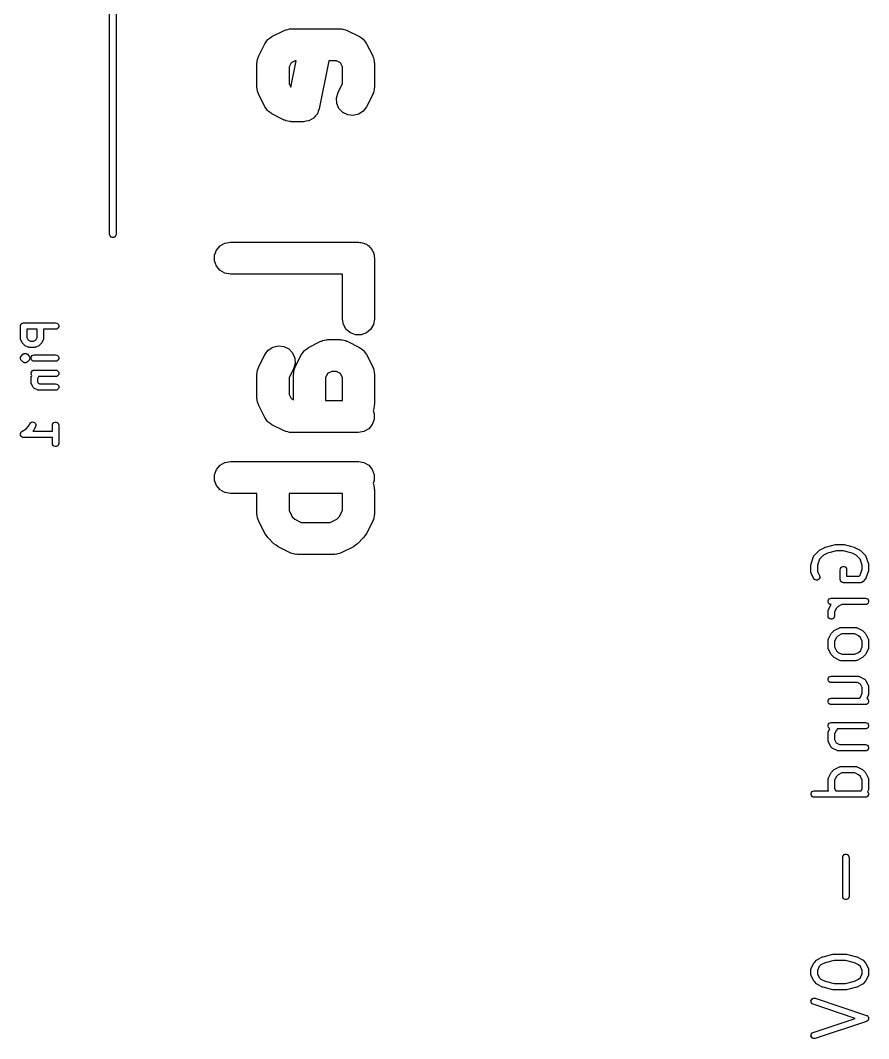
# Model space of a CAD drawing. Extents: x 91.3 to 189.8, y -113.5 to -60.4.
# Drawn here: x 106.12 to 119.36, y -109.46 to -93.55 of the extents above; entities that cross this region are included whole.
import ezdxf

# ---------------------------------------------------------------- set-up
doc = ezdxf.new("R2010")
doc.units = 0
doc.header["$MEASUREMENT"] = 0
doc.layers.add('BLACK', color=7, linetype='CONTINUOUS')

msp = doc.modelspace()

# ---------------------------------------------------------------- linework, layer by layer
at = {"layer": 'Black'}
for p, q in [((107.51, -96.89), (107.51, -88.77)), ((107.61, -88.77), (107.61, -96.89)), ((110.045, -93.8012), (110.235, -93.7059)), ((110.235, -93.7059), (110.249, -93.7018)), ((110.249, -93.7018), (110.262, -93.6946)), ((110.262, -93.6946), (110.29, -93.6895)), ((110.29, -93.6895), (110.319, -93.6812)), ((110.319, -93.6812), (110.333, -93.682)), ((110.333, -93.682), (110.347, -93.6795)), ((110.347, -93.6795), (111.109, -93.6795)), ((111.109, -93.6795), (111.123, -93.682)), ((111.123, -93.682), (111.138, -93.6812)), ((111.138, -93.6812), (111.166, -93.6895)), ((111.166, -93.6895), (111.195, -93.6946)), ((111.195, -93.6946), (111.207, -93.7018)), ((111.207, -93.7018), (111.221, -93.7059)), ((111.221, -93.7059), (111.411, -93.8012)), ((109.955, -93.8835), (109.975, -93.8529)), ((109.975, -93.8529), (109.981, -93.8488)), ((109.981, -93.8488), (109.985, -93.8432)), ((109.985, -93.8432), (110.015, -93.823)), ((110.015, -93.823), (110.045, -93.8012)), ((111.411, -93.8012), (111.441, -93.823)), ((111.441, -93.823), (111.471, -93.8432)), ((111.471, -93.8432), (111.476, -93.8488)), ((111.476, -93.8488), (111.481, -93.8529)), ((111.481, -93.8529), (111.501, -93.8835)), ((109.838, -94.1034), (109.933, -93.913)), ((109.933, -93.913), (109.955, -93.8835)), ((111.501, -93.8835), (111.523, -93.913)), ((111.523, -93.913), (111.618, -94.1034)), ((109.813, -94.1867), (109.821, -94.1586)), ((109.821, -94.1586), (109.827, -94.1297)), ((109.827, -94.1297), (109.834, -94.1173)), ((109.834, -94.1173), (109.838, -94.1034)), ((110.34, -94.5946), (110.423, -94.1795)), ((110.406, -94.1795), (110.343, -94.2111)), ((110.423, -94.1795), (110.406, -94.1795)), ((110.933, -94.1795), (110.783, -94.9309)), ((111.05, -94.1795), (110.933, -94.1795)), ((111.113, -94.2111), (111.05, -94.1795)), ((111.618, -94.1034), (111.622, -94.1173)), ((111.622, -94.1173), (111.63, -94.1297)), ((111.63, -94.1297), (111.635, -94.1586)), ((111.635, -94.1586), (111.643, -94.1867)), ((109.811, -94.2152), (109.814, -94.201)), ((109.811, -94.5962), (109.811, -94.2152)), ((109.814, -94.201), (109.813, -94.1867)), ((110.343, -94.2111), (110.311, -94.2743)), ((110.311, -94.2743), (110.311, -94.5372)), ((111.145, -94.2743), (111.113, -94.2111)), ((111.145, -94.5372), (111.145, -94.2743)), ((111.643, -94.1867), (111.642, -94.201)), ((111.642, -94.201), (111.645, -94.2152)), ((111.645, -94.2152), (111.645, -94.5962)), ((109.814, -94.6104), (109.811, -94.5962)), ((109.813, -94.6248), (109.814, -94.6104)), ((109.821, -94.6529), (109.813, -94.6248)), ((109.827, -94.6817), (109.821, -94.6529)), ((110.311, -94.5372), (110.34, -94.5946)), ((111.076, -94.6749), (111.145, -94.5372)), ((111.635, -94.6529), (111.63, -94.6817)), ((111.643, -94.6248), (111.635, -94.6529)), ((111.645, -94.5962), (111.642, -94.6104)), ((111.642, -94.6104), (111.643, -94.6248)), ((109.834, -94.6942), (109.827, -94.6817)), ((109.838, -94.708), (109.834, -94.6942)), ((109.933, -94.8985), (109.838, -94.708)), ((111.051, -94.7581), (111.076, -94.6749)), ((111.056, -94.8448), (111.051, -94.7581)), ((111.618, -94.708), (111.523, -94.8985)), ((111.622, -94.6942), (111.618, -94.708)), ((111.63, -94.6817), (111.622, -94.6942)), ((109.955, -94.9279), (109.933, -94.8985)), ((109.975, -94.9586), (109.955, -94.9279)), ((109.981, -94.9627), (109.975, -94.9586)), ((109.985, -94.9682), (109.981, -94.9627)), ((110.015, -94.9884), (109.985, -94.9682)), ((110.768, -94.9688), (110.754, -95.0069)), ((110.783, -94.9309), (110.768, -94.9688)), ((111.091, -94.9244), (111.056, -94.8448)), ((111.151, -94.9875), (111.091, -94.9244)), ((111.471, -94.9682), (111.399, -95.016)), ((111.523, -94.8985), (111.471, -94.9682)), ((110.045, -95.0103), (110.015, -94.9884)), ((110.235, -95.1055), (110.045, -95.0103)), ((110.249, -95.1096), (110.235, -95.1055)), ((110.262, -95.1168), (110.249, -95.1096)), ((110.29, -95.1219), (110.262, -95.1168)), ((110.319, -95.1303), (110.29, -95.1219)), ((110.333, -95.1294), (110.319, -95.1303)), ((110.347, -95.1319), (110.333, -95.1294)), ((110.538, -95.1319), (110.347, -95.1319)), ((110.578, -95.1249), (110.538, -95.1319)), ((110.618, -95.1187), (110.578, -95.1249)), ((110.62, -95.1173), (110.618, -95.1187)), ((110.623, -95.1168), (110.62, -95.1173)), ((110.658, -95.0965), (110.623, -95.1168)), ((110.694, -95.077), (110.658, -95.0965)), ((110.696, -95.0749), (110.694, -95.077)), ((110.698, -95.0734), (110.696, -95.0749)), ((110.724, -95.0423), (110.698, -95.0734)), ((110.751, -95.0118), (110.724, -95.0423)), ((110.752, -95.0091), (110.751, -95.0118)), ((110.754, -95.0069), (110.752, -95.0091)), ((111.228, -95.0263), (111.151, -94.9875)), ((111.315, -95.0362), (111.228, -95.0263)), ((111.399, -95.016), (111.315, -95.0362)), ((107.513, -96.9071), (107.51, -96.89)), ((107.522, -96.9221), (107.513, -96.9071)), ((107.535, -96.9333), (107.522, -96.9221)), ((107.551, -96.9392), (107.535, -96.9333)), ((107.569, -96.9392), (107.551, -96.9392)), ((107.585, -96.9333), (107.569, -96.9392)), ((107.598, -96.9221), (107.585, -96.9333)), ((107.607, -96.9071), (107.598, -96.9221)), ((107.61, -96.89), (107.607, -96.9071)), ((109.234, -97.0713), (109.309, -97.0279)), ((109.309, -97.0279), (109.395, -97.0129)), ((109.395, -97.0129), (111.395, -97.0129)), ((111.395, -97.0129), (111.416, -97.0167)), ((111.416, -97.0167), (111.438, -97.0167)), ((111.438, -97.0167), (111.459, -97.0241)), ((111.459, -97.0241), (111.48, -97.0279)), ((111.48, -97.0279), (111.499, -97.0389)), ((111.499, -97.0389), (111.52, -97.0464)), ((111.52, -97.0464), (111.537, -97.0604)), ((109.149, -97.2194), (109.178, -97.1379)), ((109.178, -97.1379), (109.234, -97.0713)), ((111.537, -97.0604), (111.555, -97.0713)), ((111.555, -97.0713), (111.57, -97.0881)), ((111.57, -97.0881), (111.586, -97.1022)), ((111.586, -97.1022), (111.597, -97.1211)), ((111.597, -97.1211), (111.611, -97.1379)), ((111.611, -97.1379), (111.619, -97.1584)), ((111.619, -97.1584), (111.63, -97.1774)), ((111.63, -97.1774), (111.633, -97.1989)), ((111.633, -97.1989), (111.641, -97.2194)), ((109.149, -97.3063), (109.149, -97.2194)), ((109.178, -97.3879), (109.149, -97.3063)), ((111.641, -97.2194), (111.641, -97.2413)), ((111.641, -97.2413), (111.645, -97.2629)), ((111.645, -97.2629), (111.645, -98.2152)), ((109.234, -97.4544), (109.178, -97.3879)), ((109.309, -97.4978), (109.234, -97.4544)), ((109.395, -97.5129), (109.309, -97.4978)), ((111.145, -97.5129), (109.395, -97.5129)), ((111.145, -98.2152), (111.145, -97.5129)), ((106.116, -98.3252), (106.117, -98.3209)), ((106.117, -98.3166), (106.118, -98.3124)), ((106.117, -98.3209), (106.117, -98.3166)), ((106.118, -98.3124), (106.119, -98.3081)), ((106.119, -98.3081), (106.121, -98.3043)), ((106.121, -98.3043), (106.123, -98.3002)), ((106.123, -98.3002), (106.126, -98.2969)), ((106.126, -98.2969), (106.128, -98.2931)), ((106.128, -98.2931), (106.131, -98.2903)), ((106.131, -98.2903), (106.134, -98.2869)), ((106.134, -98.2869), (106.138, -98.2848)), ((106.138, -98.2848), (106.141, -98.2819)), ((106.141, -98.2819), (106.145, -98.2804)), ((106.145, -98.2804), (106.149, -98.2783)), ((106.149, -98.2783), (106.153, -98.2775)), ((106.153, -98.2775), (106.158, -98.276)), ((106.158, -98.276), (106.162, -98.276)), ((106.162, -98.276), (106.166, -98.2752)), ((106.166, -98.2752), (106.666, -98.2752)), ((106.666, -98.2752), (106.683, -98.2783)), ((106.683, -98.2783), (106.698, -98.2869)), ((106.698, -98.2869), (106.709, -98.3002)), ((106.709, -98.3002), (106.715, -98.3166)), ((106.715, -98.3166), (106.715, -98.3339)), ((111.16, -98.3007), (111.145, -98.2152)), ((111.203, -98.3759), (111.16, -98.3007)), ((111.63, -98.3007), (111.586, -98.3759)), ((111.645, -98.2152), (111.63, -98.3007)), ((106.116, -98.5157), (106.116, -98.3252)), ((106.216, -98.3752), (106.216, -98.5039)), ((106.378, -98.3752), (106.216, -98.3752)), ((106.378, -98.5039), (106.378, -98.3752)), ((106.666, -98.3752), (106.478, -98.3752)), ((106.478, -98.3752), (106.478, -98.5157)), ((106.683, -98.3722), (106.666, -98.3752)), ((106.698, -98.3635), (106.683, -98.3722)), ((106.709, -98.3502), (106.698, -98.3635)), ((106.715, -98.3339), (106.709, -98.3502)), ((111.27, -98.4317), (111.203, -98.3759)), ((111.351, -98.4614), (111.27, -98.4317)), ((111.438, -98.4614), (111.351, -98.4614)), ((111.52, -98.4317), (111.438, -98.4614)), ((111.586, -98.3759), (111.52, -98.4317)), ((106.117, -98.5186), (106.116, -98.5157)), ((106.117, -98.5214), (106.117, -98.5186)), ((106.118, -98.527), (106.117, -98.5214)), ((106.119, -98.5328), (106.118, -98.527)), ((106.121, -98.5353), (106.119, -98.5328)), ((106.121, -98.5381), (106.121, -98.5353)), ((106.145, -98.5857), (106.121, -98.5381)), ((106.15, -98.5921), (106.145, -98.5857)), ((106.155, -98.5987), (106.15, -98.5921)), ((106.178, -98.6225), (106.155, -98.5987)), ((106.185, -98.6271), (106.178, -98.6225)), ((106.191, -98.6319), (106.185, -98.6271)), ((106.239, -98.6557), (106.191, -98.6319)), ((106.216, -98.5039), (106.231, -98.5337)), ((106.231, -98.5337), (106.243, -98.5461)), ((106.243, -98.5461), (106.273, -98.561)), ((106.273, -98.561), (106.321, -98.561)), ((106.321, -98.561), (106.351, -98.5461)), ((106.351, -98.5461), (106.363, -98.5337)), ((106.403, -98.6319), (106.355, -98.6557)), ((106.363, -98.5337), (106.378, -98.5039)), ((106.409, -98.6271), (106.403, -98.6319)), ((106.416, -98.6225), (106.409, -98.6271)), ((106.44, -98.5987), (106.416, -98.6225)), ((106.444, -98.5921), (106.44, -98.5987)), ((106.449, -98.5857), (106.444, -98.5921)), ((106.473, -98.5381), (106.449, -98.5857)), ((106.474, -98.5353), (106.473, -98.5381)), ((106.475, -98.5328), (106.474, -98.5353)), ((106.476, -98.527), (106.475, -98.5328)), ((106.478, -98.5214), (106.476, -98.527)), ((106.478, -98.5157), (106.478, -98.5186)), ((106.478, -98.5186), (106.478, -98.5214)), ((110.057, -98.6525), (110.142, -98.6324)), ((110.142, -98.6324), (110.228, -98.6423)), ((110.616, -98.6583), (110.807, -98.5631)), ((110.807, -98.5631), (110.821, -98.559)), ((110.821, -98.559), (110.833, -98.5517)), ((110.833, -98.5517), (110.862, -98.5467)), ((110.862, -98.5467), (110.89, -98.5383)), ((110.89, -98.5383), (110.904, -98.5392)), ((110.904, -98.5392), (110.919, -98.5367)), ((110.919, -98.5367), (111.109, -98.5367)), ((111.109, -98.5367), (111.123, -98.5392)), ((111.123, -98.5392), (111.138, -98.5383)), ((111.138, -98.5383), (111.166, -98.5467)), ((111.166, -98.5467), (111.195, -98.5517)), ((111.195, -98.5517), (111.207, -98.559)), ((111.207, -98.559), (111.221, -98.5631)), ((111.221, -98.5631), (111.411, -98.6583)), ((106.123, -98.8002), (106.124, -98.7986)), ((106.124, -98.7986), (106.125, -98.7966)), ((106.125, -98.7966), (106.128, -98.7935)), ((106.128, -98.7935), (106.131, -98.7899)), ((106.131, -98.7899), (106.155, -98.7661)), ((106.155, -98.7661), (106.158, -98.7636)), ((106.158, -98.7636), (106.161, -98.7605)), ((106.161, -98.7605), (106.165, -98.7586)), ((106.165, -98.7586), (106.169, -98.7561)), ((106.169, -98.7561), (106.173, -98.755)), ((106.173, -98.755), (106.177, -98.7531)), ((106.177, -98.7531), (106.181, -98.7528)), ((106.181, -98.7528), (106.186, -98.7516)), ((106.186, -98.7516), (106.19, -98.752)), ((106.19, -98.752), (106.194, -98.7516)), ((106.194, -98.7516), (106.199, -98.7528)), ((106.199, -98.7528), (106.203, -98.7531)), ((106.203, -98.7531), (106.207, -98.755)), ((106.207, -98.755), (106.211, -98.7561)), ((106.211, -98.7561), (106.215, -98.7586)), ((106.215, -98.7586), (106.219, -98.7605)), ((106.219, -98.7605), (106.222, -98.7636)), ((106.222, -98.7636), (106.225, -98.7661)), ((106.225, -98.7661), (106.249, -98.7899)), ((106.242, -98.6565), (106.239, -98.6557)), ((106.244, -98.6579), (106.242, -98.6565)), ((106.25, -98.659), (106.244, -98.6579)), ((106.249, -98.7899), (106.252, -98.7935)), ((106.256, -98.6606), (106.25, -98.659)), ((106.252, -98.7935), (106.255, -98.7966)), ((106.255, -98.7966), (106.256, -98.7986)), ((106.259, -98.6605), (106.256, -98.6606)), ((106.256, -98.7986), (106.257, -98.8002)), ((106.261, -98.661), (106.259, -98.6605)), ((106.333, -98.661), (106.261, -98.661)), ((106.29, -98.8002), (106.301, -98.7869)), ((106.301, -98.7869), (106.316, -98.7783)), ((106.316, -98.7783), (106.333, -98.7752)), ((106.336, -98.6605), (106.333, -98.661)), ((106.333, -98.7752), (106.666, -98.7752)), ((106.339, -98.6606), (106.336, -98.6605)), ((106.344, -98.659), (106.339, -98.6606)), ((106.35, -98.6579), (106.344, -98.659)), ((106.352, -98.6565), (106.35, -98.6579)), ((106.355, -98.6557), (106.352, -98.6565)), ((106.666, -98.7752), (106.683, -98.7783)), ((106.683, -98.7783), (106.698, -98.7869)), ((106.698, -98.7869), (106.709, -98.8002)), ((109.838, -98.9606), (109.933, -98.7701)), ((109.933, -98.7701), (109.985, -98.7004)), ((109.985, -98.7004), (110.057, -98.6525)), ((110.228, -98.6423), (110.306, -98.6811)), ((110.306, -98.6811), (110.365, -98.7442)), ((110.365, -98.7442), (110.4, -98.8238)), ((110.409, -98.9606), (110.504, -98.7701)), ((110.504, -98.7701), (110.526, -98.7406)), ((110.526, -98.7406), (110.547, -98.71)), ((110.547, -98.71), (110.552, -98.7059)), ((110.552, -98.7059), (110.556, -98.7004)), ((110.556, -98.7004), (110.587, -98.6802)), ((110.587, -98.6802), (110.616, -98.6583)), ((111.411, -98.6583), (111.441, -98.6802)), ((111.441, -98.6802), (111.471, -98.7004)), ((111.471, -98.7004), (111.476, -98.7059)), ((111.476, -98.7059), (111.481, -98.71)), ((111.481, -98.71), (111.501, -98.7406)), ((111.501, -98.7406), (111.523, -98.7701)), ((111.523, -98.7701), (111.618, -98.9606)), ((106.116, -98.8209), (106.117, -98.8188)), ((106.117, -98.8252), (106.116, -98.8209)), ((106.116, -98.8296), (106.117, -98.8252)), ((106.117, -98.8317), (106.116, -98.8296)), ((106.117, -98.8166), (106.118, -98.8145)), ((106.117, -98.8188), (106.117, -98.8166)), ((106.117, -98.8339), (106.117, -98.8317)), ((106.118, -98.836), (106.117, -98.8339)), ((106.118, -98.8123), (106.12, -98.8083)), ((106.118, -98.8145), (106.118, -98.8123)), ((106.118, -98.8382), (106.118, -98.836)), ((106.12, -98.8421), (106.118, -98.8382)), ((106.12, -98.8083), (106.121, -98.8041)), ((106.121, -98.8464), (106.12, -98.8421)), ((106.121, -98.8041), (106.122, -98.8023)), ((106.122, -98.8482), (106.121, -98.8464)), ((106.122, -98.8023), (106.123, -98.8002)), ((106.123, -98.8502), (106.122, -98.8482)), ((106.124, -98.8519), (106.123, -98.8502)), ((106.125, -98.8539), (106.124, -98.8519)), ((106.128, -98.857), (106.125, -98.8539)), ((106.131, -98.8606), (106.128, -98.857)), ((106.155, -98.8844), (106.131, -98.8606)), ((106.158, -98.8869), (106.155, -98.8844)), ((106.161, -98.89), (106.158, -98.8869)), ((106.165, -98.8919), (106.161, -98.89)), ((106.169, -98.8944), (106.165, -98.8919)), ((106.173, -98.8955), (106.169, -98.8944)), ((106.177, -98.8973), (106.173, -98.8955)), ((106.181, -98.8977), (106.177, -98.8973)), ((106.186, -98.8989), (106.181, -98.8977)), ((106.19, -98.8985), (106.186, -98.8989)), ((106.194, -98.8989), (106.19, -98.8985)), ((106.199, -98.8977), (106.194, -98.8989)), ((106.203, -98.8973), (106.199, -98.8977)), ((106.207, -98.8955), (106.203, -98.8973)), ((106.211, -98.8944), (106.207, -98.8955)), ((106.215, -98.8919), (106.211, -98.8944)), ((106.219, -98.89), (106.215, -98.8919)), ((106.222, -98.8869), (106.219, -98.89)), ((106.225, -98.8844), (106.222, -98.8869)), ((106.249, -98.8606), (106.225, -98.8844)), ((106.252, -98.857), (106.249, -98.8606)), ((106.255, -98.8539), (106.252, -98.857)), ((106.256, -98.8519), (106.255, -98.8539)), ((106.257, -98.8502), (106.256, -98.8519)), ((106.257, -98.8002), (106.258, -98.8023)), ((106.258, -98.8482), (106.257, -98.8502)), ((106.258, -98.8023), (106.259, -98.8041)), ((106.259, -98.8464), (106.258, -98.8482)), ((106.259, -98.8041), (106.26, -98.8083)), ((106.26, -98.8421), (106.259, -98.8464)), ((106.26, -98.8083), (106.262, -98.8123)), ((106.262, -98.8382), (106.26, -98.8421)), ((106.262, -98.8123), (106.262, -98.8145)), ((106.262, -98.8145), (106.263, -98.8166)), ((106.263, -98.8339), (106.262, -98.836)), ((106.262, -98.836), (106.262, -98.8382)), ((106.263, -98.8166), (106.263, -98.8188)), ((106.263, -98.8188), (106.264, -98.8209)), ((106.264, -98.8209), (106.263, -98.8252)), ((106.263, -98.8252), (106.264, -98.8296)), ((106.264, -98.8296), (106.263, -98.8317)), ((106.263, -98.8317), (106.263, -98.8339)), ((106.284, -98.8166), (106.29, -98.8002)), ((106.284, -98.8339), (106.284, -98.8166)), ((106.29, -98.8502), (106.284, -98.8339)), ((106.301, -98.8635), (106.29, -98.8502)), ((106.316, -98.8722), (106.301, -98.8635)), ((106.333, -98.8752), (106.316, -98.8722)), ((106.666, -98.8752), (106.333, -98.8752)), ((106.683, -98.8722), (106.666, -98.8752)), ((106.698, -98.8635), (106.683, -98.8722)), ((106.709, -98.8502), (106.698, -98.8635)), ((106.709, -98.8002), (106.715, -98.8166)), ((106.715, -98.8339), (106.709, -98.8502)), ((106.715, -98.8166), (106.715, -98.8339)), ((110.405, -98.9105), (110.38, -98.9937)), ((110.4, -98.8238), (110.405, -98.9105)), ((106.284, -99.0547), (106.29, -99.0383)), ((106.284, -99.072), (106.284, -99.0547)), ((106.29, -99.0883), (106.284, -99.072)), ((106.286, -99.1177), (106.287, -99.1152)), ((106.287, -99.1152), (106.288, -99.1124)), ((106.288, -99.1124), (106.296, -99.0963)), ((106.29, -99.0383), (106.301, -99.025)), ((106.296, -99.0963), (106.29, -99.0883)), ((106.301, -99.025), (106.316, -99.0163)), ((106.316, -99.0163), (106.333, -99.0133)), ((106.333, -99.0133), (106.666, -99.0133)), ((106.398, -99.1168), (106.383, -99.1466)), ((106.401, -99.1133), (106.398, -99.1168)), ((106.666, -99.1133), (106.401, -99.1133)), ((106.666, -99.0133), (106.683, -99.0163)), ((106.683, -99.1103), (106.666, -99.1133)), ((106.683, -99.0163), (106.698, -99.025)), ((106.698, -99.1016), (106.683, -99.1103)), ((106.698, -99.025), (106.709, -99.0383)), ((106.709, -99.0883), (106.698, -99.1016)), ((106.709, -99.0383), (106.715, -99.0547)), ((106.715, -99.072), (106.709, -99.0883)), ((106.715, -99.0547), (106.715, -99.072)), ((109.811, -99.0724), (109.814, -99.0582)), ((109.811, -99.4533), (109.811, -99.0724)), ((109.813, -99.0438), (109.821, -99.0157)), ((109.814, -99.0582), (109.813, -99.0438)), ((109.821, -99.0157), (109.827, -98.9869)), ((109.827, -98.9869), (109.834, -98.9744)), ((109.834, -98.9744), (109.838, -98.9606)), ((110.38, -98.9937), (110.311, -99.1314)), ((110.383, -99.0724), (110.385, -99.0582)), ((110.383, -99.4774), (110.383, -99.0724)), ((110.384, -99.0438), (110.393, -99.0157)), ((110.385, -99.0582), (110.384, -99.0438)), ((110.393, -99.0157), (110.398, -98.9869)), ((110.398, -98.9869), (110.405, -98.9744)), ((110.405, -98.9744), (110.409, -98.9606)), ((110.914, -99.0682), (110.883, -99.1314)), ((110.978, -99.0367), (110.914, -99.0682)), ((111.05, -99.0367), (110.978, -99.0367)), ((111.113, -99.0682), (111.05, -99.0367)), ((111.145, -99.1314), (111.113, -99.0682)), ((111.618, -98.9606), (111.622, -98.9744)), ((111.622, -98.9744), (111.63, -98.9869)), ((111.63, -98.9869), (111.635, -99.0157)), ((111.635, -99.0157), (111.643, -99.0438)), ((111.643, -99.0438), (111.642, -99.0582)), ((111.642, -99.0582), (111.645, -99.0724)), ((111.645, -99.0724), (111.645, -99.5486)), ((106.283, -99.129), (106.285, -99.1234)), ((106.283, -99.1319), (106.283, -99.129)), ((106.283, -99.1348), (106.283, -99.1319)), ((106.283, -99.2062), (106.283, -99.1348)), ((106.283, -99.209), (106.283, -99.2062)), ((106.283, -99.2119), (106.283, -99.209)), ((106.285, -99.2175), (106.283, -99.2119)), ((106.285, -99.1234), (106.286, -99.1177)), ((106.286, -99.2233), (106.285, -99.2175)), ((106.287, -99.2258), (106.286, -99.2233)), ((106.288, -99.2286), (106.287, -99.2258)), ((106.312, -99.2762), (106.288, -99.2286)), ((106.316, -99.2821), (106.312, -99.2762)), ((106.383, -99.1466), (106.383, -99.1944)), ((106.383, -99.1944), (106.394, -99.2165)), ((106.394, -99.2165), (106.416, -99.2276)), ((106.416, -99.2276), (106.666, -99.2276)), ((106.666, -99.2276), (106.683, -99.2306)), ((106.683, -99.2306), (106.698, -99.2393)), ((106.698, -99.2393), (106.709, -99.2526)), ((106.709, -99.2526), (106.715, -99.2689)), ((106.715, -99.2689), (106.715, -99.2863)), ((110.311, -99.1314), (110.311, -99.3943)), ((110.883, -99.1314), (110.883, -99.489)), ((111.145, -99.489), (111.145, -99.1314)), ((106.32, -99.2882), (106.316, -99.2821)), ((106.321, -99.289), (106.32, -99.2882)), ((106.322, -99.2901), (106.321, -99.289)), ((106.328, -99.2942), (106.322, -99.2901)), ((106.334, -99.2985), (106.328, -99.2942)), ((106.382, -99.3223), (106.334, -99.2985)), ((106.385, -99.3232), (106.382, -99.3223)), ((106.387, -99.3246), (106.385, -99.3232)), ((106.393, -99.3256), (106.387, -99.3246)), ((106.399, -99.3273), (106.393, -99.3256)), ((106.401, -99.3271), (106.399, -99.3273)), ((106.404, -99.3276), (106.401, -99.3271)), ((106.666, -99.3276), (106.404, -99.3276)), ((106.683, -99.3246), (106.666, -99.3276)), ((106.698, -99.3159), (106.683, -99.3246)), ((106.709, -99.3026), (106.698, -99.3159)), ((106.715, -99.2863), (106.709, -99.3026)), ((110.311, -99.3943), (110.343, -99.4575)), ((109.814, -99.4675), (109.811, -99.4533)), ((109.813, -99.4819), (109.814, -99.4675)), ((109.821, -99.51), (109.813, -99.4819)), ((109.827, -99.5388), (109.821, -99.51)), ((109.834, -99.5513), (109.827, -99.5388)), ((109.838, -99.5651), (109.834, -99.5513)), ((109.933, -99.7556), (109.838, -99.5651)), ((110.343, -99.4575), (110.383, -99.4774)), ((110.883, -99.489), (111.145, -99.489)), ((111.643, -99.5772), (111.635, -99.6052)), ((111.645, -99.5486), (111.642, -99.5628)), ((111.642, -99.5628), (111.643, -99.5772)), ((111.63, -99.6341), (111.623, -99.6459)), ((111.623, -99.6459), (111.641, -99.6956)), ((111.635, -99.6052), (111.63, -99.6341)), ((111.641, -99.6956), (111.641, -99.7825)), ((106.206, -99.9292), (106.244, -99.8909)), ((106.244, -99.8909), (106.264, -99.8505)), ((106.264, -99.8505), (106.275, -99.8365)), ((106.275, -99.8365), (106.289, -99.827)), ((106.289, -99.827), (106.306, -99.8229)), ((106.306, -99.8229), (106.323, -99.8249)), ((106.323, -99.8249), (106.339, -99.8327)), ((106.354, -99.8952), (106.33, -99.9428)), ((106.339, -99.8327), (106.351, -99.8453)), ((106.351, -99.8453), (106.358, -99.8612)), ((106.359, -99.8786), (106.354, -99.8952)), ((106.358, -99.8612), (106.359, -99.8786)), ((106.616, -99.8729), (106.619, -99.8558)), ((106.616, -99.9657), (106.616, -99.8729)), ((106.619, -99.8558), (106.628, -99.8407)), ((106.628, -99.8407), (106.641, -99.8296)), ((106.641, -99.8296), (106.658, -99.8236)), ((106.658, -99.8236), (106.675, -99.8236)), ((106.675, -99.8236), (106.691, -99.8296)), ((106.691, -99.8296), (106.704, -99.8407)), ((106.704, -99.8407), (106.713, -99.8558)), ((106.713, -99.8558), (106.716, -99.8729)), ((106.716, -99.8729), (106.716, -100.159)), ((109.955, -99.7851), (109.933, -99.7556)), ((109.975, -99.8157), (109.955, -99.7851)), ((109.981, -99.8198), (109.975, -99.8157)), ((109.985, -99.8254), (109.981, -99.8198)), ((110.015, -99.8456), (109.985, -99.8254)), ((110.045, -99.8674), (110.015, -99.8456)), ((110.235, -99.9627), (110.045, -99.8674)), ((111.611, -99.864), (111.555, -99.9306)), ((111.641, -99.7825), (111.611, -99.864)), ((106.116, -100.019), (106.117, -100.013)), ((106.117, -100.022), (106.116, -100.019)), ((106.117, -100.007), (106.118, -100.004)), ((106.117, -100.013), (106.117, -100.007)), ((106.117, -100.024), (106.117, -100.022)), ((106.119, -100.03), (106.117, -100.024)), ((106.118, -100.002), (106.121, -99.9963)), ((106.118, -100.004), (106.118, -100.002)), ((106.12, -100.036), (106.119, -100.03)), ((106.122, -100.038), (106.12, -100.036)), ((106.121, -99.9963), (106.123, -99.9907)), ((106.123, -100.041), (106.122, -100.038)), ((106.123, -99.9907), (106.125, -99.9886)), ((106.127, -100.045), (106.123, -100.041)), ((106.125, -99.9886), (106.126, -99.9861)), ((106.126, -99.9861), (106.13, -99.982)), ((106.13, -100.05), (106.127, -100.045)), ((106.13, -99.982), (106.134, -99.9774)), ((106.132, -100.052), (106.13, -100.05)), ((106.134, -100.054), (106.132, -100.052)), ((106.134, -99.9774), (106.136, -99.976)), ((106.139, -100.057), (106.134, -100.054)), ((106.136, -99.976), (106.138, -99.9741)), ((106.138, -99.9741), (106.206, -99.9292)), ((106.144, -100.061), (106.139, -100.057)), ((106.147, -100.061), (106.144, -100.061)), ((106.149, -100.063), (106.147, -100.061)), ((106.155, -100.064), (106.149, -100.063)), ((106.161, -100.065), (106.155, -100.064)), ((106.163, -100.065), (106.161, -100.065)), ((106.166, -100.066), (106.163, -100.065)), ((106.616, -100.066), (106.166, -100.066)), ((106.321, -99.9558), (106.311, -99.9657)), ((106.311, -99.9657), (106.616, -99.9657)), ((106.325, -99.9493), (106.321, -99.9558)), ((106.33, -99.9428), (106.325, -99.9493)), ((106.616, -100.159), (106.616, -100.066)), ((110.249, -99.9668), (110.235, -99.9627)), ((110.262, -99.974), (110.249, -99.9668)), ((110.29, -99.9791), (110.262, -99.974)), ((110.319, -99.9874), (110.29, -99.9791)), ((110.333, -99.9865), (110.319, -99.9874)), ((110.347, -99.989), (110.333, -99.9865)), ((111.395, -99.989), (110.347, -99.989)), ((111.48, -99.974), (111.395, -99.989)), ((111.555, -99.9306), (111.48, -99.974)), ((106.619, -100.176), (106.616, -100.159)), ((106.628, -100.191), (106.619, -100.176)), ((106.641, -100.202), (106.628, -100.191)), ((106.658, -100.208), (106.641, -100.202)), ((106.675, -100.208), (106.658, -100.208)), ((106.691, -100.202), (106.675, -100.208)), ((106.704, -100.191), (106.691, -100.202)), ((106.713, -100.176), (106.704, -100.191)), ((106.716, -100.159), (106.713, -100.176)), ((109.178, -100.566), (109.234, -100.5)), ((109.234, -100.5), (109.309, -100.457)), ((109.309, -100.457), (109.395, -100.441)), ((109.395, -100.441), (111.395, -100.441)), ((111.395, -100.441), (111.48, -100.457)), ((111.48, -100.457), (111.555, -100.5)), ((111.555, -100.5), (111.611, -100.566)), ((109.149, -100.648), (109.178, -100.566)), ((109.149, -100.735), (109.149, -100.648)), ((111.611, -100.566), (111.641, -100.648)), ((111.641, -100.648), (111.641, -100.735)), ((109.178, -100.816), (109.149, -100.735)), ((109.234, -100.883), (109.178, -100.816)), ((111.641, -100.735), (111.623, -100.785)), ((111.623, -100.785), (111.63, -100.796)), ((111.63, -100.796), (111.635, -100.825)), ((111.635, -100.825), (111.643, -100.853)), ((111.643, -100.853), (111.642, -100.868)), ((109.309, -100.926), (109.234, -100.883)), ((109.395, -100.941), (109.309, -100.926)), ((109.811, -100.941), (109.395, -100.941)), ((109.811, -101.263), (109.811, -100.941)), ((110.311, -100.941), (110.311, -101.204)), ((111.145, -100.941), (110.311, -100.941)), ((111.145, -101.204), (111.145, -100.941)), ((111.642, -100.868), (111.645, -100.882)), ((111.645, -100.882), (111.645, -101.263)), ((109.814, -101.277), (109.811, -101.263)), ((109.813, -101.291), (109.814, -101.277)), ((109.821, -101.32), (109.813, -101.291)), ((109.827, -101.348), (109.821, -101.32)), ((110.311, -101.204), (110.362, -101.305)), ((110.362, -101.305), (110.4, -101.343)), ((110.4, -101.343), (110.501, -101.394)), ((110.955, -101.394), (111.056, -101.343)), ((111.056, -101.343), (111.094, -101.305)), ((111.094, -101.305), (111.145, -101.204)), ((111.635, -101.32), (111.63, -101.348)), ((111.643, -101.291), (111.635, -101.32)), ((111.645, -101.263), (111.642, -101.277)), ((111.642, -101.277), (111.643, -101.291)), ((109.834, -101.361), (109.827, -101.348)), ((109.838, -101.375), (109.834, -101.361)), ((109.933, -101.565), (109.838, -101.375)), ((110.501, -101.394), (110.955, -101.394)), ((111.618, -101.375), (111.523, -101.565)), ((111.622, -101.361), (111.618, -101.375)), ((111.63, -101.348), (111.622, -101.361)), ((109.957, -101.597), (109.933, -101.565)), ((109.98, -101.63), (109.957, -101.597)), ((110.075, -101.725), (109.98, -101.63)), ((111.476, -101.63), (111.381, -101.725)), ((111.499, -101.597), (111.476, -101.63)), ((111.523, -101.565), (111.499, -101.597)), ((110.108, -101.748), (110.075, -101.725)), ((110.14, -101.772), (110.108, -101.748)), ((110.331, -101.867), (110.14, -101.772)), ((111.316, -101.772), (111.126, -101.867)), ((111.348, -101.748), (111.316, -101.772)), ((111.381, -101.725), (111.348, -101.748)), ((118.597, -101.825), (118.604, -101.82)), ((118.604, -101.82), (118.68, -101.782)), ((118.68, -101.782), (118.685, -101.78)), ((118.685, -101.78), (118.69, -101.778)), ((118.69, -101.778), (118.843, -101.74)), ((118.843, -101.74), (118.849, -101.74)), ((118.849, -101.74), (118.855, -101.739)), ((118.855, -101.739), (118.969, -101.739)), ((118.969, -101.739), (118.975, -101.74)), ((118.975, -101.74), (118.981, -101.74)), ((118.981, -101.74), (119.134, -101.778)), ((119.134, -101.778), (119.139, -101.78)), ((119.139, -101.78), (119.144, -101.782)), ((119.144, -101.782), (119.22, -101.82)), ((119.22, -101.82), (119.226, -101.825)), ((110.344, -101.872), (110.331, -101.867)), ((110.357, -101.879), (110.344, -101.872)), ((110.386, -101.884), (110.357, -101.879)), ((110.414, -101.892), (110.386, -101.884)), ((110.428, -101.891), (110.414, -101.892)), ((110.442, -101.894), (110.428, -101.891)), ((111.014, -101.894), (110.442, -101.894)), ((111.028, -101.891), (111.014, -101.894)), ((111.042, -101.892), (111.028, -101.891)), ((111.07, -101.884), (111.042, -101.892)), ((111.099, -101.879), (111.07, -101.884)), ((111.112, -101.872), (111.099, -101.879)), ((111.126, -101.867), (111.112, -101.872)), ((118.464, -102.039), (118.503, -101.925)), ((118.503, -101.925), (118.504, -101.923)), ((118.504, -101.923), (118.505, -101.92)), ((118.505, -101.92), (118.508, -101.915)), ((118.508, -101.915), (118.511, -101.91)), ((118.511, -101.91), (118.513, -101.908)), ((118.513, -101.908), (118.515, -101.906)), ((118.515, -101.906), (118.591, -101.829)), ((118.594, -101.968), (118.562, -102.063)), ((118.591, -101.829), (118.597, -101.825)), ((118.656, -101.906), (118.594, -101.968)), ((118.72, -101.874), (118.656, -101.906)), ((118.861, -101.839), (118.72, -101.874)), ((118.963, -101.839), (118.861, -101.839)), ((119.104, -101.874), (118.963, -101.839)), ((119.168, -101.906), (119.104, -101.874)), ((119.23, -101.968), (119.168, -101.906)), ((119.226, -101.825), (119.233, -101.829)), ((119.262, -102.063), (119.23, -101.968)), ((119.233, -101.829), (119.309, -101.906)), ((119.309, -101.906), (119.311, -101.908)), ((119.311, -101.908), (119.313, -101.91)), ((119.313, -101.91), (119.316, -101.915)), ((119.316, -101.915), (119.319, -101.92)), ((119.319, -101.92), (119.32, -101.923)), ((119.32, -101.923), (119.321, -101.925)), ((119.321, -101.925), (119.359, -102.039)), ((118.462, -102.055), (118.463, -102.047)), ((118.462, -102.17), (118.462, -102.055)), ((118.463, -102.047), (118.464, -102.039)), ((118.562, -102.063), (118.562, -102.158)), ((118.919, -102.131), (118.922, -102.114)), ((118.919, -102.284), (118.919, -102.131)), ((118.922, -102.114), (118.931, -102.099)), ((118.931, -102.099), (118.944, -102.088)), ((118.944, -102.088), (118.96, -102.082)), ((118.96, -102.082), (118.978, -102.082)), ((118.978, -102.082), (118.994, -102.088)), ((118.994, -102.088), (119.007, -102.099)), ((119.007, -102.099), (119.016, -102.114)), ((119.016, -102.114), (119.019, -102.131)), ((119.019, -102.131), (119.019, -102.234)), ((119.23, -102.219), (119.262, -102.123)), ((119.262, -102.123), (119.262, -102.063)), ((119.359, -102.039), (119.361, -102.047)), ((119.361, -102.139), (119.359, -102.147)), ((119.361, -102.047), (119.362, -102.055)), ((119.362, -102.131), (119.361, -102.139)), ((119.362, -102.055), (119.362, -102.131)), ((118.462, -102.172), (118.462, -102.17)), ((118.462, -102.175), (118.462, -102.172)), ((118.464, -102.181), (118.462, -102.175)), ((118.465, -102.187), (118.464, -102.181)), ((118.466, -102.189), (118.465, -102.187)), ((118.467, -102.192), (118.466, -102.189)), ((118.505, -102.268), (118.467, -102.192)), ((118.516, -102.282), (118.505, -102.268)), ((118.53, -102.292), (118.516, -102.282)), ((118.547, -102.296), (118.53, -102.292)), ((118.564, -102.294), (118.547, -102.296)), ((118.562, -102.158), (118.595, -102.223)), ((118.58, -102.286), (118.564, -102.294)), ((118.592, -102.273), (118.58, -102.286)), ((118.599, -102.257), (118.592, -102.273)), ((118.595, -102.223), (118.6, -102.24)), ((118.6, -102.24), (118.599, -102.257)), ((118.92, -102.288), (118.919, -102.284)), ((118.92, -102.292), (118.92, -102.288)), ((118.921, -102.297), (118.92, -102.292)), ((118.922, -102.301), (118.921, -102.297)), ((119.019, -102.234), (119.215, -102.234)), ((119.215, -102.234), (119.23, -102.219)), ((119.309, -102.281), (119.271, -102.319)), ((119.311, -102.279), (119.309, -102.281)), ((119.313, -102.277), (119.311, -102.279)), ((119.316, -102.272), (119.313, -102.277)), ((119.319, -102.267), (119.316, -102.272)), ((119.32, -102.264), (119.319, -102.267)), ((119.321, -102.262), (119.32, -102.264)), ((119.359, -102.147), (119.321, -102.262)), ((118.924, -102.305), (118.922, -102.301)), ((118.926, -102.309), (118.924, -102.305)), ((118.929, -102.312), (118.926, -102.309)), ((118.931, -102.316), (118.929, -102.312)), ((118.934, -102.319), (118.931, -102.316)), ((118.937, -102.322), (118.934, -102.319)), ((118.941, -102.324), (118.937, -102.322)), ((118.944, -102.327), (118.941, -102.324)), ((118.948, -102.329), (118.944, -102.327)), ((118.952, -102.331), (118.948, -102.329)), ((118.956, -102.332), (118.952, -102.331)), ((118.96, -102.333), (118.956, -102.332)), ((118.965, -102.333), (118.96, -102.333)), ((118.969, -102.334), (118.965, -102.333)), ((119.236, -102.334), (118.969, -102.334)), ((119.238, -102.333), (119.236, -102.334)), ((119.24, -102.334), (119.238, -102.333)), ((119.246, -102.332), (119.24, -102.334)), ((119.253, -102.331), (119.246, -102.332)), ((119.255, -102.33), (119.253, -102.331)), ((119.257, -102.329), (119.255, -102.33)), ((119.262, -102.325), (119.257, -102.329)), ((119.268, -102.322), (119.262, -102.325)), ((119.269, -102.32), (119.268, -102.322)), ((119.271, -102.319), (119.269, -102.32)), ((118.729, -102.618), (118.735, -102.602)), ((118.735, -102.602), (118.746, -102.588)), ((118.746, -102.588), (118.761, -102.58)), ((118.761, -102.58), (118.779, -102.577)), ((118.779, -102.577), (119.312, -102.577)), ((119.312, -102.577), (119.329, -102.58)), ((119.329, -102.58), (119.344, -102.588)), ((119.344, -102.588), (119.355, -102.602)), ((119.355, -102.602), (119.361, -102.618)), ((118.729, -102.635), (118.729, -102.618)), ((118.735, -102.652), (118.729, -102.635)), ((118.729, -102.773), (118.731, -102.768)), ((118.729, -102.776), (118.729, -102.773)), ((118.729, -102.779), (118.729, -102.776)), ((118.731, -102.768), (118.732, -102.762)), ((118.732, -102.762), (118.733, -102.759)), ((118.733, -102.759), (118.734, -102.757)), ((118.734, -102.757), (118.772, -102.68)), ((118.746, -102.665), (118.735, -102.652)), ((118.761, -102.674), (118.746, -102.665)), ((118.775, -102.676), (118.761, -102.674)), ((118.772, -102.68), (118.775, -102.676)), ((118.858, -102.732), (118.829, -102.791)), ((118.884, -102.706), (118.858, -102.732)), ((118.943, -102.677), (118.884, -102.706)), ((119.312, -102.677), (118.943, -102.677)), ((119.329, -102.674), (119.312, -102.677)), ((119.344, -102.665), (119.329, -102.674)), ((119.355, -102.652), (119.344, -102.665)), ((119.361, -102.635), (119.355, -102.652)), ((119.361, -102.618), (119.361, -102.635)), ((118.729, -102.855), (118.729, -102.779)), ((118.732, -102.872), (118.729, -102.855)), ((118.74, -102.887), (118.732, -102.872)), ((118.754, -102.899), (118.74, -102.887)), ((118.77, -102.904), (118.754, -102.899)), ((118.787, -102.904), (118.77, -102.904)), ((118.804, -102.899), (118.787, -102.904)), ((118.817, -102.887), (118.804, -102.899)), ((118.826, -102.872), (118.817, -102.887)), ((118.829, -102.855), (118.826, -102.872)), ((118.829, -102.791), (118.829, -102.855)), ((118.781, -103.125), (118.819, -103.087)), ((118.819, -103.087), (118.826, -103.082)), ((118.826, -103.082), (118.832, -103.077)), ((118.832, -103.077), (118.909, -103.039)), ((118.909, -103.039), (118.911, -103.038)), ((118.911, -103.038), (118.914, -103.037)), ((118.914, -103.037), (118.92, -103.036)), ((118.92, -103.036), (118.925, -103.034)), ((118.925, -103.034), (118.928, -103.034)), ((118.928, -103.034), (118.931, -103.034)), ((118.931, -103.034), (119.16, -103.034)), ((119.16, -103.034), (119.162, -103.034)), ((119.162, -103.034), (119.165, -103.034)), ((119.165, -103.034), (119.171, -103.036)), ((119.171, -103.036), (119.177, -103.037)), ((119.177, -103.037), (119.179, -103.038)), ((119.179, -103.038), (119.182, -103.039)), ((119.182, -103.039), (119.258, -103.077)), ((119.258, -103.077), (119.265, -103.082)), ((119.265, -103.082), (119.271, -103.087)), ((119.271, -103.087), (119.309, -103.125)), ((118.729, -103.23), (118.731, -103.225)), ((118.729, -103.233), (118.729, -103.23)), ((118.729, -103.236), (118.729, -103.233)), ((118.729, -103.35), (118.729, -103.236)), ((118.731, -103.225), (118.732, -103.219)), ((118.732, -103.219), (118.733, -103.217)), ((118.733, -103.217), (118.734, -103.214)), ((118.734, -103.214), (118.772, -103.138)), ((118.772, -103.138), (118.777, -103.131)), ((118.777, -103.131), (118.781, -103.125)), ((118.858, -103.19), (118.829, -103.248)), ((118.829, -103.248), (118.829, -103.339)), ((118.884, -103.163), (118.858, -103.19)), ((118.943, -103.134), (118.884, -103.163)), ((119.148, -103.134), (118.943, -103.134)), ((119.206, -103.163), (119.148, -103.134)), ((119.233, -103.19), (119.206, -103.163)), ((119.262, -103.248), (119.233, -103.19)), ((119.262, -103.339), (119.262, -103.248)), ((119.309, -103.125), (119.314, -103.131)), ((119.314, -103.131), (119.319, -103.138)), ((119.319, -103.138), (119.357, -103.214)), ((119.357, -103.214), (119.357, -103.217)), ((119.357, -103.217), (119.359, -103.219)), ((119.359, -103.219), (119.36, -103.225)), ((119.36, -103.225), (119.362, -103.23)), ((119.362, -103.23), (119.361, -103.233)), ((119.361, -103.233), (119.362, -103.236)), ((119.362, -103.236), (119.362, -103.35)), ((118.729, -103.353), (118.729, -103.35)), ((118.729, -103.356), (118.729, -103.353)), ((118.731, -103.362), (118.729, -103.356)), ((118.732, -103.368), (118.731, -103.362)), ((118.733, -103.37), (118.732, -103.368)), ((118.734, -103.373), (118.733, -103.37)), ((118.772, -103.449), (118.734, -103.373)), ((118.829, -103.339), (118.858, -103.397)), ((118.858, -103.397), (118.884, -103.424)), ((119.206, -103.424), (119.233, -103.397)), ((119.233, -103.397), (119.262, -103.339)), ((119.357, -103.373), (119.319, -103.449)), ((119.359, -103.368), (119.357, -103.37)), ((119.357, -103.37), (119.357, -103.373)), ((119.36, -103.362), (119.359, -103.368)), ((119.362, -103.356), (119.36, -103.362)), ((119.362, -103.35), (119.361, -103.353)), ((119.361, -103.353), (119.362, -103.356)), ((118.777, -103.455), (118.772, -103.449)), ((118.781, -103.462), (118.777, -103.455)), ((118.819, -103.5), (118.781, -103.462)), ((118.826, -103.505), (118.819, -103.5)), ((118.832, -103.509), (118.826, -103.505)), ((118.909, -103.548), (118.832, -103.509)), ((118.884, -103.424), (118.943, -103.453)), ((118.911, -103.548), (118.909, -103.548)), ((118.914, -103.55), (118.911, -103.548)), ((118.92, -103.551), (118.914, -103.55)), ((118.925, -103.553), (118.92, -103.551)), ((118.928, -103.552), (118.925, -103.553)), ((118.931, -103.553), (118.928, -103.552)), ((119.16, -103.553), (118.931, -103.553)), ((118.943, -103.453), (119.148, -103.453)), ((119.148, -103.453), (119.206, -103.424)), ((119.162, -103.552), (119.16, -103.553)), ((119.165, -103.553), (119.162, -103.552)), ((119.171, -103.551), (119.165, -103.553)), ((119.177, -103.55), (119.171, -103.551)), ((119.179, -103.548), (119.177, -103.55)), ((119.182, -103.548), (119.179, -103.548)), ((119.258, -103.509), (119.182, -103.548)), ((119.265, -103.505), (119.258, -103.509)), ((119.271, -103.5), (119.265, -103.505)), ((119.309, -103.462), (119.271, -103.5)), ((119.314, -103.455), (119.309, -103.462)), ((119.319, -103.449), (119.314, -103.455)), ((118.729, -103.837), (118.735, -103.821)), ((118.729, -103.854), (118.729, -103.837)), ((118.735, -103.871), (118.729, -103.854)), ((118.735, -103.821), (118.746, -103.807)), ((118.746, -103.884), (118.735, -103.871)), ((118.746, -103.807), (118.761, -103.799)), ((118.761, -103.893), (118.746, -103.884)), ((118.761, -103.799), (118.779, -103.796)), ((118.779, -103.796), (119.198, -103.796)), ((119.198, -103.796), (119.2, -103.796)), ((119.2, -103.796), (119.203, -103.796)), ((119.203, -103.796), (119.209, -103.798)), ((119.209, -103.798), (119.215, -103.799)), ((119.215, -103.799), (119.217, -103.8)), ((119.217, -103.8), (119.22, -103.801)), ((119.22, -103.801), (119.296, -103.839)), ((119.296, -103.839), (119.302, -103.843)), ((119.302, -103.843), (119.308, -103.848)), ((119.308, -103.848), (119.309, -103.849)), ((119.309, -103.849), (119.31, -103.849)), ((119.31, -103.849), (119.314, -103.856)), ((119.314, -103.856), (119.319, -103.861)), ((119.319, -103.861), (119.357, -103.938)), ((118.779, -103.896), (118.761, -103.893)), ((119.186, -103.896), (118.779, -103.896)), ((119.237, -103.921), (119.186, -103.896)), ((119.262, -103.972), (119.237, -103.921)), ((119.262, -104.062), (119.262, -103.972)), ((119.357, -103.938), (119.357, -103.94)), ((119.357, -103.94), (119.359, -103.943)), ((119.359, -103.943), (119.36, -103.949)), ((119.36, -103.949), (119.362, -103.954)), ((119.362, -103.954), (119.361, -103.957)), ((119.361, -103.957), (119.362, -103.96)), ((119.362, -103.96), (119.362, -104.074)), ((118.729, -104.18), (118.735, -104.164)), ((118.729, -104.197), (118.729, -104.18)), ((118.735, -104.214), (118.729, -104.197)), ((118.735, -104.164), (118.746, -104.15)), ((118.746, -104.15), (118.761, -104.142)), ((118.761, -104.142), (118.779, -104.139)), ((118.779, -104.139), (119.215, -104.139)), ((119.215, -104.139), (119.233, -104.121)), ((119.233, -104.121), (119.262, -104.062)), ((119.357, -104.097), (119.333, -104.144)), ((119.333, -104.144), (119.344, -104.15)), ((119.344, -104.15), (119.355, -104.164)), ((119.355, -104.164), (119.361, -104.18)), ((119.361, -104.197), (119.355, -104.214)), ((119.359, -104.091), (119.357, -104.094)), ((119.357, -104.094), (119.357, -104.097)), ((119.36, -104.086), (119.359, -104.091)), ((119.362, -104.08), (119.36, -104.086)), ((119.362, -104.074), (119.361, -104.077)), ((119.361, -104.077), (119.362, -104.08)), ((119.361, -104.18), (119.361, -104.197)), ((118.746, -104.227), (118.735, -104.214)), ((118.761, -104.236), (118.746, -104.227)), ((118.779, -104.239), (118.761, -104.236)), ((119.312, -104.239), (118.779, -104.239)), ((119.329, -104.236), (119.312, -104.239)), ((119.344, -104.227), (119.329, -104.236)), ((119.355, -104.214), (119.344, -104.227)), ((118.746, -104.531), (118.761, -104.523)), ((118.761, -104.523), (118.779, -104.52)), ((118.779, -104.52), (119.312, -104.52)), ((119.312, -104.52), (119.329, -104.523)), ((119.329, -104.523), (119.344, -104.531)), ((118.729, -104.561), (118.735, -104.545)), ((118.729, -104.578), (118.729, -104.561)), ((118.735, -104.595), (118.729, -104.578)), ((118.729, -104.678), (118.731, -104.672)), ((118.729, -104.681), (118.729, -104.678)), ((118.729, -104.684), (118.729, -104.681)), ((118.729, -104.798), (118.729, -104.684)), ((118.731, -104.672), (118.732, -104.667)), ((118.732, -104.667), (118.733, -104.664)), ((118.733, -104.664), (118.734, -104.661)), ((118.734, -104.661), (118.757, -104.614)), ((118.735, -104.545), (118.746, -104.531)), ((118.746, -104.608), (118.735, -104.595)), ((118.757, -104.614), (118.746, -104.608)), ((118.858, -104.637), (118.829, -104.696)), ((118.875, -104.62), (118.858, -104.637)), ((119.312, -104.62), (118.875, -104.62)), ((119.329, -104.617), (119.312, -104.62)), ((119.344, -104.608), (119.329, -104.617)), ((119.344, -104.531), (119.355, -104.545)), ((119.355, -104.595), (119.344, -104.608)), ((119.355, -104.545), (119.361, -104.561)), ((119.361, -104.578), (119.355, -104.595)), ((119.361, -104.561), (119.361, -104.578)), ((118.729, -104.801), (118.729, -104.798)), ((118.729, -104.804), (118.729, -104.801)), ((118.731, -104.809), (118.729, -104.804)), ((118.732, -104.815), (118.731, -104.809)), ((118.733, -104.818), (118.732, -104.815)), ((118.734, -104.82), (118.733, -104.818)), ((118.772, -104.897), (118.734, -104.82)), ((118.829, -104.696), (118.829, -104.786)), ((118.829, -104.786), (118.854, -104.837)), ((118.854, -104.837), (118.905, -104.862)), ((118.776, -104.903), (118.772, -104.897)), ((118.78, -104.909), (118.776, -104.903)), ((118.781, -104.909), (118.78, -104.909)), ((118.782, -104.911), (118.781, -104.909)), ((118.788, -104.915), (118.782, -104.911)), ((118.794, -104.919), (118.788, -104.915)), ((118.87, -104.957), (118.794, -104.919)), ((118.873, -104.958), (118.87, -104.957)), ((118.876, -104.959), (118.873, -104.958)), ((118.882, -104.96), (118.876, -104.959)), ((118.887, -104.962), (118.882, -104.96)), ((118.89, -104.962), (118.887, -104.962)), ((118.893, -104.962), (118.89, -104.962)), ((119.312, -104.962), (118.893, -104.962)), ((118.905, -104.862), (119.312, -104.862)), ((119.312, -104.862), (119.329, -104.865)), ((119.329, -104.959), (119.312, -104.962)), ((119.329, -104.865), (119.344, -104.874)), ((119.344, -104.951), (119.329, -104.959)), ((119.344, -104.874), (119.355, -104.887)), ((119.355, -104.937), (119.344, -104.951)), ((119.355, -104.887), (119.361, -104.904)), ((119.361, -104.921), (119.355, -104.937)), ((119.361, -104.904), (119.361, -104.921)), ((118.734, -105.385), (118.772, -105.309)), ((118.772, -105.309), (118.777, -105.303)), ((118.777, -105.303), (118.781, -105.296)), ((118.781, -105.296), (118.819, -105.258)), ((118.819, -105.258), (118.826, -105.253)), ((118.826, -105.253), (118.832, -105.249)), ((118.832, -105.249), (118.909, -105.211)), ((118.943, -105.305), (118.884, -105.334)), ((118.909, -105.211), (118.911, -105.21)), ((118.911, -105.21), (118.914, -105.208)), ((118.914, -105.208), (118.92, -105.207)), ((118.92, -105.207), (118.925, -105.206)), ((118.925, -105.206), (118.928, -105.206)), ((118.928, -105.206), (118.931, -105.205)), ((118.931, -105.205), (119.16, -105.205)), ((119.148, -105.305), (118.943, -105.305)), ((119.206, -105.334), (119.148, -105.305)), ((119.16, -105.205), (119.162, -105.206)), ((119.162, -105.206), (119.165, -105.206)), ((119.165, -105.206), (119.171, -105.207)), ((119.171, -105.207), (119.177, -105.208)), ((119.177, -105.208), (119.179, -105.21)), ((119.179, -105.21), (119.182, -105.211)), ((119.182, -105.211), (119.258, -105.249)), ((119.258, -105.249), (119.265, -105.253)), ((119.265, -105.253), (119.271, -105.258)), ((119.271, -105.258), (119.309, -105.296)), ((119.309, -105.296), (119.314, -105.303)), ((119.314, -105.303), (119.319, -105.309)), ((119.319, -105.309), (119.357, -105.385)), ((118.729, -105.402), (118.731, -105.396)), ((118.729, -105.405), (118.729, -105.402)), ((118.729, -105.408), (118.729, -105.405)), ((118.729, -105.56), (118.729, -105.408)), ((118.731, -105.396), (118.732, -105.391)), ((118.732, -105.391), (118.733, -105.388)), ((118.733, -105.388), (118.734, -105.385)), ((118.858, -105.361), (118.829, -105.419)), ((118.829, -105.419), (118.829, -105.548)), ((118.884, -105.334), (118.858, -105.361)), ((119.233, -105.361), (119.206, -105.334)), ((119.262, -105.419), (119.233, -105.361)), ((119.262, -105.548), (119.262, -105.419)), ((119.357, -105.385), (119.357, -105.388)), ((119.357, -105.388), (119.359, -105.391)), ((119.359, -105.391), (119.36, -105.396)), ((119.36, -105.396), (119.362, -105.402)), ((119.362, -105.402), (119.361, -105.405)), ((119.361, -105.405), (119.362, -105.408)), ((119.362, -105.408), (119.362, -105.56)), ((118.463, -105.628), (118.469, -105.611)), ((118.463, -105.645), (118.463, -105.628)), ((118.469, -105.611), (118.48, -105.598)), ((118.48, -105.598), (118.495, -105.589)), ((118.495, -105.589), (118.512, -105.586)), ((118.512, -105.586), (118.736, -105.586)), ((118.729, -105.563), (118.729, -105.56)), ((118.729, -105.566), (118.729, -105.563)), ((118.731, -105.571), (118.729, -105.566)), ((118.732, -105.577), (118.731, -105.571)), ((118.733, -105.58), (118.732, -105.577)), ((118.734, -105.582), (118.733, -105.58)), ((118.736, -105.586), (118.734, -105.582)), ((118.829, -105.548), (118.848, -105.586)), ((118.848, -105.586), (119.243, -105.586)), ((119.243, -105.586), (119.262, -105.548)), ((119.357, -105.582), (119.347, -105.601)), ((119.347, -105.601), (119.355, -105.611)), ((119.355, -105.611), (119.361, -105.628)), ((119.359, -105.577), (119.357, -105.58)), ((119.357, -105.58), (119.357, -105.582)), ((119.36, -105.571), (119.359, -105.577)), ((119.362, -105.566), (119.36, -105.571)), ((119.362, -105.56), (119.361, -105.563)), ((119.361, -105.563), (119.362, -105.566)), ((119.361, -105.628), (119.361, -105.645)), ((118.469, -105.661), (118.463, -105.645)), ((118.48, -105.674), (118.469, -105.661)), ((118.495, -105.683), (118.48, -105.674)), ((118.512, -105.686), (118.495, -105.683)), ((119.312, -105.686), (118.512, -105.686)), ((119.329, -105.683), (119.312, -105.686)), ((119.344, -105.674), (119.329, -105.683)), ((119.355, -105.661), (119.344, -105.674)), ((119.361, -105.645), (119.355, -105.661)), ((118.969, -106.595), (118.982, -106.583)), ((118.982, -106.583), (118.998, -106.577)), ((118.998, -106.577), (119.016, -106.577)), ((119.016, -106.577), (119.032, -106.583)), ((119.032, -106.583), (119.045, -106.595)), ((118.957, -106.627), (118.96, -106.61)), ((118.957, -107.236), (118.957, -106.627)), ((118.96, -106.61), (118.969, -106.595)), ((119.045, -106.595), (119.054, -106.61)), ((119.054, -106.61), (119.057, -106.627)), ((119.057, -106.627), (119.057, -107.236)), ((118.96, -107.253), (118.957, -107.236)), ((118.969, -107.268), (118.96, -107.253)), ((118.982, -107.279), (118.969, -107.268)), ((118.998, -107.285), (118.982, -107.279)), ((119.016, -107.285), (118.998, -107.285)), ((119.032, -107.279), (119.016, -107.285)), ((119.045, -107.268), (119.032, -107.279)), ((119.054, -107.253), (119.045, -107.268)), ((119.057, -107.236), (119.054, -107.253)), ((118.566, -108.22), (118.642, -108.182)), ((118.642, -108.182), (118.647, -108.18)), ((118.647, -108.18), (118.652, -108.178)), ((118.652, -108.178), (118.805, -108.14)), ((118.805, -108.14), (118.811, -108.14)), ((118.811, -108.14), (118.817, -108.139)), ((118.817, -108.139), (119.007, -108.139)), ((119.007, -108.139), (119.013, -108.14)), ((119.013, -108.14), (119.019, -108.14)), ((119.019, -108.14), (119.172, -108.178)), ((119.172, -108.178), (119.177, -108.18)), ((119.177, -108.18), (119.182, -108.182)), ((119.182, -108.182), (119.258, -108.22)), ((118.467, -108.357), (118.505, -108.28)), ((118.505, -108.28), (118.51, -108.274)), ((118.51, -108.274), (118.515, -108.268)), ((118.515, -108.268), (118.553, -108.229)), ((118.553, -108.229), (118.559, -108.225)), ((118.559, -108.225), (118.566, -108.22)), ((118.591, -108.332), (118.562, -108.391)), ((118.618, -108.306), (118.591, -108.332)), ((118.682, -108.274), (118.618, -108.306)), ((118.823, -108.239), (118.682, -108.274)), ((119.001, -108.239), (118.823, -108.239)), ((119.142, -108.274), (119.001, -108.239)), ((119.206, -108.306), (119.142, -108.274)), ((119.233, -108.332), (119.206, -108.306)), ((119.262, -108.391), (119.233, -108.332)), ((119.258, -108.22), (119.265, -108.225)), ((119.265, -108.225), (119.271, -108.229)), ((119.271, -108.229), (119.309, -108.268)), ((119.309, -108.268), (119.314, -108.274)), ((119.314, -108.274), (119.319, -108.28)), ((119.319, -108.28), (119.357, -108.357)), ((118.462, -108.373), (118.464, -108.368)), ((118.462, -108.376), (118.462, -108.373)), ((118.462, -108.379), (118.462, -108.376)), ((118.462, -108.455), (118.462, -108.379)), ((118.462, -108.458), (118.462, -108.455)), ((118.462, -108.461), (118.462, -108.458)), ((118.464, -108.467), (118.462, -108.461)), ((118.464, -108.368), (118.465, -108.362)), ((118.465, -108.472), (118.464, -108.467)), ((118.465, -108.362), (118.466, -108.359)), ((118.466, -108.475), (118.465, -108.472)), ((118.466, -108.359), (118.467, -108.357)), ((118.467, -108.478), (118.466, -108.475)), ((118.505, -108.554), (118.467, -108.478)), ((118.562, -108.391), (118.562, -108.443)), ((118.562, -108.443), (118.591, -108.502)), ((118.591, -108.502), (118.618, -108.528)), ((119.206, -108.528), (119.233, -108.502)), ((119.233, -108.502), (119.262, -108.443)), ((119.262, -108.443), (119.262, -108.391)), ((119.357, -108.478), (119.319, -108.554)), ((119.357, -108.357), (119.357, -108.359)), ((119.357, -108.359), (119.359, -108.362)), ((119.359, -108.472), (119.357, -108.475)), ((119.357, -108.475), (119.357, -108.478)), ((119.359, -108.362), (119.36, -108.368)), ((119.36, -108.467), (119.359, -108.472)), ((119.36, -108.368), (119.362, -108.373)), ((119.362, -108.461), (119.36, -108.467)), ((119.362, -108.373), (119.361, -108.376)), ((119.361, -108.376), (119.362, -108.379)), ((119.362, -108.455), (119.361, -108.458)), ((119.361, -108.458), (119.362, -108.461)), ((119.362, -108.379), (119.362, -108.455)), ((118.51, -108.56), (118.505, -108.554)), ((118.515, -108.567), (118.51, -108.56)), ((118.553, -108.605), (118.515, -108.567)), ((118.559, -108.609), (118.553, -108.605)), ((118.566, -108.614), (118.559, -108.609)), ((118.642, -108.652), (118.566, -108.614)), ((118.618, -108.528), (118.682, -108.56)), ((118.647, -108.654), (118.642, -108.652)), ((118.652, -108.656), (118.647, -108.654)), ((118.805, -108.694), (118.652, -108.656)), ((118.682, -108.56), (118.823, -108.596)), ((118.823, -108.596), (119.001, -108.596)), ((119.001, -108.596), (119.142, -108.56)), ((119.172, -108.656), (119.019, -108.694)), ((119.142, -108.56), (119.206, -108.528)), ((119.177, -108.654), (119.172, -108.656)), ((119.182, -108.652), (119.177, -108.654)), ((119.258, -108.614), (119.182, -108.652)), ((119.265, -108.609), (119.258, -108.614)), ((119.271, -108.605), (119.265, -108.609)), ((119.309, -108.567), (119.271, -108.605)), ((119.314, -108.56), (119.309, -108.567)), ((119.319, -108.554), (119.314, -108.56)), ((118.811, -108.695), (118.805, -108.694)), ((118.817, -108.696), (118.811, -108.695)), ((119.007, -108.696), (118.817, -108.696)), ((119.013, -108.695), (119.007, -108.696)), ((119.019, -108.694), (119.013, -108.695)), ((118.462, -108.867), (118.468, -108.85)), ((118.463, -108.884), (118.462, -108.867)), ((118.469, -108.9), (118.463, -108.884)), ((118.468, -108.85), (118.479, -108.837)), ((118.481, -108.913), (118.469, -108.9)), ((118.479, -108.837), (118.494, -108.828)), ((118.496, -108.922), (118.481, -108.913)), ((118.494, -108.828), (118.511, -108.824)), ((119.154, -109.141), (118.496, -108.922)), ((118.511, -108.824), (118.528, -108.827)), ((118.528, -108.827), (119.328, -109.094)), ((119.328, -109.094), (119.329, -109.094)), ((119.329, -109.094), (119.33, -109.094)), ((119.33, -109.094), (119.337, -109.098)), ((119.337, -109.098), (119.343, -109.102)), ((119.343, -109.102), (119.344, -109.103)), ((119.344, -109.103), (119.345, -109.104)), ((119.345, -109.104), (119.35, -109.109)), ((119.35, -109.109), (119.355, -109.115)), ((119.355, -109.115), (119.355, -109.116)), ((119.355, -109.116), (119.356, -109.117)), ((119.356, -109.117), (119.358, -109.124)), ((119.358, -109.124), (119.361, -109.131)), ((119.361, -109.131), (119.361, -109.132)), ((119.361, -109.132), (119.361, -109.134)), ((119.361, -109.134), (119.361, -109.141)), ((118.496, -109.36), (119.154, -109.141)), ((119.328, -109.188), (118.528, -109.455)), ((119.329, -109.188), (119.328, -109.188)), ((119.33, -109.187), (119.329, -109.188)), ((119.337, -109.184), (119.33, -109.187)), ((119.343, -109.18), (119.337, -109.184)), ((119.344, -109.179), (119.343, -109.18)), ((119.345, -109.178), (119.344, -109.179)), ((119.35, -109.173), (119.345, -109.178)), ((119.355, -109.167), (119.35, -109.173)), ((119.356, -109.165), (119.355, -109.166)), ((119.355, -109.166), (119.355, -109.167)), ((119.358, -109.158), (119.356, -109.165)), ((119.361, -109.151), (119.358, -109.158)), ((119.361, -109.141), (119.361, -109.148)), ((119.361, -109.148), (119.361, -109.15)), ((119.361, -109.15), (119.361, -109.151)), ((118.462, -109.415), (118.463, -109.398)), ((118.468, -109.431), (118.462, -109.415)), ((118.463, -109.398), (118.469, -109.381)), ((118.479, -109.445), (118.468, -109.431)), ((118.469, -109.381), (118.481, -109.368)), ((118.494, -109.454), (118.479, -109.445)), ((118.481, -109.368), (118.496, -109.36)), ((118.511, -109.458), (118.494, -109.454)), ((118.528, -109.455), (118.511, -109.458))]:
    msp.add_line(p, q, dxfattribs=at)

doc.saveas('drawing.dxf')
